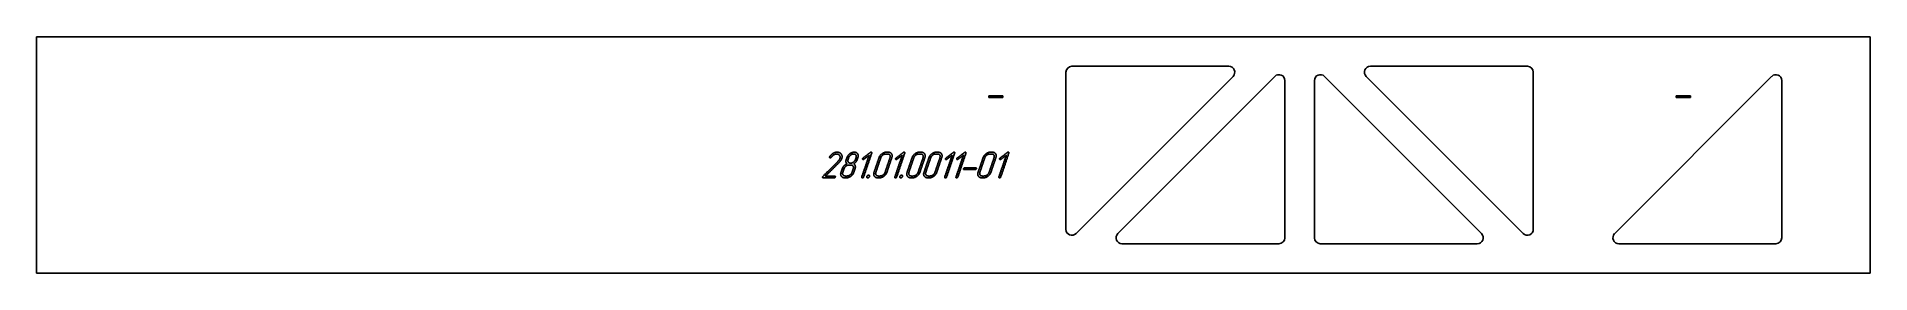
# Model space of a CAD drawing. Header units: millimetres. Extents: x 294 to 3399, y 204 to 604.
import ezdxf

# ---------------------------------------------------------------- set-up
doc = ezdxf.new("R2010")
doc.units = ezdxf.units.MM
doc.linetypes.add('K5LT32768', pattern=[0])
doc.layers.add('Engraving', color=7, linetype='Continuous')

msp = doc.modelspace()

# ---------------------------------------------------------------- linework, layer by layer
at = {"color": 150, "linetype": 'K5LT32768', "lineweight": 25, "true_color": 0x0080ff}
for p, q in [((887.7, 603.7), (293.9, 603.7)), ((293.9, 603.7), (293.9, 203.7)), ((888, 603.7), (887.7, 603.7)), ((980.6, 603.7), (888, 603.7)), ((981, 603.7), (980.6, 603.7)), ((1073.4, 603.7), (981, 603.7)), ((1075.5, 603.7), (1073.4, 603.7)), ((1167.8, 603.7), (1075.5, 603.7)), ((1170.3, 603.7), (1167.8, 603.7)), ((1261.8, 603.7), (1170.3, 603.7)), ((1264.2, 603.7), (1261.8, 603.7)), ((1355.7, 603.7), (1264.2, 603.7)), ((1358.2, 603.7), (1355.7, 603.7)), ((1450.4, 603.7), (1358.2, 603.7)), ((1451.6, 603.7), (1450.4, 603.7)), ((1545.4, 603.7), (1451.6, 603.7)), ((1545.4, 603.7), (1545.4, 603.7)), ((1640, 603.7), (1545.4, 603.7)), ((3399.1, 603.7), (1640, 603.7)), ((3399.1, 203.7), (3399.1, 603.7)), ((2037, 277.9), (2037, 543.7)), ((2047, 553.7), (2312.8, 553.7)), ((2319.9, 536.6), (2054, 270.8)), ((2124.8, 270.8), (2390.6, 536.6)), ((2407.7, 529.6), (2407.7, 263.7)), ((2457.7, 263.7), (2457.7, 529.6)), ((2474.8, 536.6), (2740.6, 270.8)), ((2811.3, 270.8), (2545.5, 536.6)), ((2552.5, 553.7), (2818.4, 553.7)), ((2828.4, 543.7), (2828.4, 277.9)), ((2966.2, 270.8), (3232, 536.6)), ((3249.1, 529.6), (3249.1, 263.7)), ((1906.3, 500.7), (1906.3, 503.7)), ((1906.3, 503.7), (1930.1, 503.7)), ((1930.1, 500.7), (1906.3, 500.7)), ((1930.1, 503.7), (1930.1, 500.7)), ((3070.5, 500.7), (3070.5, 503.7)), ((3070.5, 503.7), (3094.5, 503.7)), ((3094.5, 500.7), (3070.5, 500.7)), ((3094.5, 503.7), (3094.5, 500.7)), ((2397.7, 253.7), (2131.8, 253.7)), ((2733.5, 253.7), (2467.7, 253.7)), ((3239.1, 253.7), (2973.2, 253.7)), ((887.7, 203.7), (293.9, 203.7)), ((888, 203.7), (887.7, 203.7)), ((980.6, 203.7), (888, 203.7)), ((981, 203.7), (980.6, 203.7)), ((1073.4, 203.7), (981, 203.7)), ((1075.5, 203.7), (1073.4, 203.7)), ((1167.8, 203.7), (1075.5, 203.7)), ((1170.3, 203.7), (1167.8, 203.7)), ((1261.8, 203.7), (1170.3, 203.7)), ((1264.2, 203.7), (1261.8, 203.7)), ((1355.7, 203.7), (1264.2, 203.7)), ((1358.2, 203.7), (1355.7, 203.7)), ((1450.4, 203.7), (1358.2, 203.7)), ((1451.6, 203.7), (1450.4, 203.7)), ((1545.4, 203.7), (1451.6, 203.7)), ((1545.4, 203.7), (1545.4, 203.7)), ((1640, 203.7), (1545.4, 203.7)), ((3399.1, 203.7), (1640, 203.7))]:
    msp.add_line(p, q, dxfattribs=at)
for centre, start, end in [((2047, 543.7), 90, 180), ((2312.8, 543.7), 315, 90), ((2397.7, 529.6), 0, 135), ((2467.7, 529.6), 45, 180), ((2552.5, 543.7), 90, 225), ((2818.4, 543.7), 0, 90), ((3239.1, 529.6), 0, 135), ((2047, 277.9), 180, 315), ((2131.8, 263.7), 135, 270), ((2397.7, 263.7), 270, 0), ((2467.7, 263.7), 180, 270), ((2733.5, 263.7), 270, 45), ((2818.4, 277.9), 225, 0), ((2973.2, 263.7), 135, 270), ((3239.1, 263.7), 270, 0)]:
    msp.add_arc(centre, 10, start, end, dxfattribs=at)
at = {"layer": 'Engraving', "color": 150, "linetype": 'K5LT32768', "lineweight": 25, "true_color": 0x0080ff}
for points, knots in [([(1644.3, 365.1), (1635.1, 365.1), (1625.8, 365.1), (1625.2, 365.1), (1624.9, 365.6), (1624.6, 366.1), (1624.8, 366.7), (1625, 367.2), (1625.3, 367.5), (1638.2, 380.4), (1651.1, 393.2), (1651.6, 393.8), (1652.1, 394.4), (1652.6, 395), (1653, 395.5), (1653.7, 396.6), (1654.1, 397.8), (1655.2, 400.9), (1653.4, 403.1), (1652.6, 404.1), (1651.3, 404.7), (1650, 405.3), (1648.4, 405.3), (1646.3, 405.3), (1644, 404.1), (1641.8, 402.9), (1639.7, 400.1), (1639.3, 399.6), (1638.9, 399.3), (1638.5, 399.1), (1637.9, 399.1), (1637.3, 399.1), (1636.9, 399.5), (1636.6, 399.9), (1636.8, 400.6), (1637, 400.8), (1637.1, 401.1), (1639.7, 404.9), (1643.1, 406.8), (1646.1, 408.5), (1649.3, 408.5), (1653.8, 408.5), (1656.2, 405.4), (1658.8, 402.3), (1657.3, 397.8), (1656.8, 396.3), (1655.8, 394.8), (1654.9, 393.4), (1653.1, 391.5), (1641.4, 379.8), (1629.7, 368.2), (1637.6, 368.2), (1645.4, 368.2), (1645.9, 368.2), (1646.3, 367.7), (1646.6, 367.2), (1646.4, 366.6), (1646.2, 366.1), (1645.6, 365.6), (1645.1, 365.1), (1644.3, 365.1)], [0, 0, 0, 0.101611, 0.101611, 0.107559, 0.107559, 0.114191, 0.114191, 0.119057, 0.119057, 0.318716, 0.318716, 0.327531, 0.327531, 0.335027, 0.335027, 0.349128, 0.349128, 0.379901, 0.379901, 0.394468, 0.394468, 0.410642, 0.410642, 0.435815, 0.435815, 0.468765, 0.468765, 0.474694, 0.474694, 0.480206, 0.480206, 0.486307, 0.486307, 0.492641, 0.492641, 0.496063, 0.496063, 0.541616, 0.541616, 0.577516, 0.577516, 0.620337, 0.620337, 0.66455, 0.66455, 0.682802, 0.682802, 0.706567, 0.706567, 0.887419, 0.887419, 0.973058, 0.973058, 0.978876, 0.978876, 0.98492, 0.98492, 0.992122, 0.992122, 1, 1, 1]), ([(1677.7, 374.4), (1676.4, 370.5), (1672.7, 367.8), (1669.1, 365.1), (1665.2, 365.1), (1663.7, 365.1), (1662.1, 365.1), (1658.5, 365.1), (1656.6, 367.8), (1654.6, 370.5), (1656, 374.4), (1657, 377.5), (1658.1, 380.6), (1658.9, 383), (1660.9, 385.1), (1663, 387.3), (1665.9, 388.8), (1664.7, 390.1), (1664.4, 392), (1664.1, 393.9), (1664.9, 396.1), (1665.4, 397.7), (1666, 399.2), (1667.2, 402.8), (1670.9, 405.8), (1672.7, 407.2), (1674.6, 407.9), (1675.5, 408.1), (1676.4, 408.3), (1676.9, 408.4), (1677.4, 408.5), (1677.9, 408.5), (1678.4, 408.5), (1682.2, 408.5), (1684.1, 405.8), (1685, 404.5), (1685.2, 402.8), (1685.1, 402), (1685.1, 401.2), (1685, 400.7), (1684.9, 400.2), (1684.7, 399.7), (1684.6, 399.2), (1684, 397.6), (1683.5, 396), (1682.7, 393.8), (1681.3, 392), (1679.8, 390.3), (1677.6, 388.8), (1679.3, 387.8), (1680, 385.5), (1680.7, 383.2), (1679.8, 380.6), (1678.7, 377.5), (1677.7, 374.4)], [0, 0, 0, 0.069397, 0.069397, 0.136773, 0.136773, 0.162478, 0.162478, 0.215509, 0.215509, 0.272797, 0.272797, 0.327079, 0.327079, 0.371986, 0.371986, 0.423394, 0.423394, 0.452673, 0.452673, 0.487, 0.487, 0.514779, 0.514779, 0.583748, 0.583748, 0.618762, 0.618762, 0.634194, 0.634194, 0.642958, 0.642958, 0.650929, 0.650929, 0.705707, 0.705707, 0.73221, 0.73221, 0.745853, 0.745853, 0.754211, 0.754211, 0.762624, 0.762624, 0.790316, 0.790316, 0.828555, 0.828555, 0.869229, 0.869229, 0.904282, 0.904282, 0.945709, 0.945709, 1, 1, 1]), ([(1680.4, 396), (1680.9, 397.6), (1681.5, 399.2), (1682.3, 401.8), (1681.2, 403.6), (1680, 405.4), (1677.4, 405.4), (1674.8, 405.4), (1672.4, 403.6), (1669.9, 401.8), (1669, 399.2), (1668.5, 397.6), (1668, 396), (1667.1, 393.5), (1668.3, 391.7), (1669.5, 389.9), (1672.1, 389.9), (1674.6, 389.9), (1677, 391.6), (1679.5, 393.4), (1680.4, 396)], [0, 0, 0, 0.071811, 0.071811, 0.169633, 0.169633, 0.263427, 0.263427, 0.379796, 0.379796, 0.500057, 0.500057, 0.571868, 0.571868, 0.66969, 0.66969, 0.763484, 0.763484, 0.878917, 0.878917, 1, 1, 1]), ([(1694.3, 366.6), (1694.1, 365.9), (1693.5, 365.4), (1692.9, 365.1), (1692.2, 365.1), (1692, 365.1), (1691.3, 365.4), (1691, 365.8), (1691.2, 366.6), (1697.4, 384.9), (1703.7, 403.2), (1699.2, 399.9), (1694.8, 396.5), (1694.1, 396.1), (1693.5, 396.1), (1692.9, 396.1), (1692.6, 396.5), (1692.3, 397), (1692.5, 397.7), (1692.6, 397.9), (1693.3, 398.7), (1699.5, 403.4), (1705.8, 408.1), (1706.4, 408.5), (1707, 408.5), (1707.6, 408.5), (1707.9, 408.1), (1708.3, 407.7), (1708, 407), (1701.2, 386.8), (1694.3, 366.6)], [0, 0, 0, 0.01208, 0.01208, 0.022901, 0.022901, 0.031416, 0.031416, 0.041606, 0.041606, 0.359635, 0.359635, 0.451211, 0.451211, 0.462097, 0.462097, 0.471278, 0.471278, 0.480874, 0.480874, 0.491959, 0.491959, 0.620043, 0.620043, 0.630765, 0.630765, 0.639692, 0.639692, 0.649227, 0.649227, 1, 1, 1]), ([(1733.7, 374.4), (1732.4, 370.6), (1728.7, 367.8), (1725, 365.1), (1721.2, 365.1), (1719.6, 365.1), (1718.1, 365.1), (1714.5, 365.1), (1712.5, 367.8), (1710.6, 370.5), (1711.9, 374.4), (1716.1, 386.8), (1720.4, 399.2), (1721.6, 402.9), (1725.3, 405.7), (1728.9, 408.5), (1732.8, 408.5), (1734.4, 408.5), (1735.9, 408.5), (1739.7, 408.5), (1741.6, 405.8), (1743.4, 403.1), (1742.1, 399.2), (1737.9, 386.8), (1733.7, 374.4)], [0, 0, 0, 0.070562, 0.070562, 0.139582, 0.139582, 0.1658, 0.1658, 0.219886, 0.219886, 0.278304, 0.278304, 0.499704, 0.499704, 0.569662, 0.569662, 0.638994, 0.638994, 0.665212, 0.665212, 0.720568, 0.720568, 0.7786, 0.7786, 1, 1, 1]), ([(1730.6, 374.4), (1734.8, 386.8), (1739, 399.2), (1739.9, 401.7), (1738.7, 403.6), (1737.5, 405.4), (1734.9, 405.4), (1733.3, 405.4), (1731.8, 405.4), (1729.2, 405.4), (1726.8, 403.6), (1724.3, 401.8), (1723.5, 399.2), (1719.2, 386.8), (1715, 374.4), (1714.2, 371.9), (1715.4, 370), (1716.7, 368.2), (1719.1, 368.2), (1720.7, 368.2), (1722.2, 368.2), (1724.7, 368.2), (1727.2, 369.9), (1729.7, 371.7), (1730.6, 374.4)], [0, 0, 0, 0.266092, 0.266092, 0.31233, 0.31233, 0.356985, 0.356985, 0.388511, 0.388511, 0.443576, 0.443576, 0.500255, 0.500255, 0.766347, 0.766347, 0.812524, 0.812524, 0.856426, 0.856426, 0.887952, 0.887952, 0.94249, 0.94249, 1, 1, 1]), ([(1750.3, 366.6), (1750, 365.9), (1749.4, 365.4), (1748.9, 365.1), (1748.2, 365.1), (1747.9, 365.1), (1747.3, 365.4), (1746.9, 365.8), (1747.2, 366.6), (1753.4, 384.9), (1759.6, 403.2), (1755.2, 399.9), (1750.7, 396.5), (1750.1, 396.1), (1749.5, 396.1), (1748.8, 396.1), (1748.5, 396.5), (1748.2, 397), (1748.5, 397.7), (1748.5, 397.9), (1749.3, 398.7), (1755.5, 403.4), (1761.7, 408.1), (1762.3, 408.5), (1762.9, 408.5), (1763.6, 408.5), (1763.9, 408.1), (1764.2, 407.7), (1764, 407), (1757.1, 386.8), (1750.3, 366.6)], [0, 0, 0, 0.01208, 0.01208, 0.022901, 0.022901, 0.031416, 0.031416, 0.041606, 0.041606, 0.359635, 0.359635, 0.451211, 0.451211, 0.462097, 0.462097, 0.471278, 0.471278, 0.480874, 0.480874, 0.491959, 0.491959, 0.620043, 0.620043, 0.630765, 0.630765, 0.639692, 0.639692, 0.649227, 0.649227, 1, 1, 1]), ([(1789.6, 374.4), (1788.3, 370.6), (1784.7, 367.8), (1781, 365.1), (1777.1, 365.1), (1775.6, 365.1), (1774, 365.1), (1770.5, 365.1), (1768.5, 367.8), (1766.6, 370.5), (1767.9, 374.4), (1772.1, 386.8), (1776.3, 399.2), (1777.6, 402.9), (1781.2, 405.7), (1784.9, 408.5), (1788.8, 408.5), (1790.3, 408.5), (1791.9, 408.5), (1795.7, 408.5), (1797.5, 405.8), (1799.4, 403.1), (1798.1, 399.2), (1793.8, 386.8), (1789.6, 374.4)], [0, 0, 0, 0.070562, 0.070562, 0.139582, 0.139582, 0.1658, 0.1658, 0.219886, 0.219886, 0.278304, 0.278304, 0.499704, 0.499704, 0.569662, 0.569662, 0.638994, 0.638994, 0.665212, 0.665212, 0.720568, 0.720568, 0.7786, 0.7786, 1, 1, 1]), ([(1786.5, 374.4), (1790.8, 386.8), (1795, 399.2), (1795.8, 401.7), (1794.6, 403.6), (1793.4, 405.4), (1790.8, 405.4), (1789.3, 405.4), (1787.7, 405.4), (1785.2, 405.4), (1782.7, 403.6), (1780.3, 401.8), (1779.4, 399.2), (1775.2, 386.8), (1771, 374.4), (1770.1, 371.9), (1771.4, 370), (1772.6, 368.2), (1775.1, 368.2), (1776.6, 368.2), (1778.2, 368.2), (1780.7, 368.2), (1783.2, 369.9), (1785.6, 371.7), (1786.5, 374.4)], [0, 0, 0, 0.266092, 0.266092, 0.31233, 0.31233, 0.356985, 0.356985, 0.388511, 0.388511, 0.443576, 0.443576, 0.500255, 0.500255, 0.766347, 0.766347, 0.812524, 0.812524, 0.856426, 0.856426, 0.887952, 0.887952, 0.94249, 0.94249, 1, 1, 1]), ([(1818.2, 374.4), (1816.9, 370.6), (1813.2, 367.8), (1809.6, 365.1), (1805.7, 365.1), (1804.2, 365.1), (1802.6, 365.1), (1799, 365.1), (1797.1, 367.8), (1795.1, 370.5), (1796.5, 374.4), (1800.7, 386.8), (1804.9, 399.2), (1806.2, 402.9), (1809.8, 405.7), (1813.4, 408.5), (1817.4, 408.5), (1818.9, 408.5), (1820.5, 408.5), (1824.3, 408.5), (1826.1, 405.8), (1828, 403.1), (1826.6, 399.2), (1822.4, 386.8), (1818.2, 374.4)], [0, 0, 0, 0.070562, 0.070562, 0.139582, 0.139582, 0.1658, 0.1658, 0.219886, 0.219886, 0.278304, 0.278304, 0.499704, 0.499704, 0.569662, 0.569662, 0.638994, 0.638994, 0.665212, 0.665212, 0.720568, 0.720568, 0.7786, 0.7786, 1, 1, 1]), ([(1815.1, 374.4), (1819.3, 386.8), (1823.5, 399.2), (1824.4, 401.7), (1823.2, 403.6), (1822, 405.4), (1819.4, 405.4), (1817.9, 405.4), (1816.3, 405.4), (1813.7, 405.4), (1811.3, 403.6), (1808.9, 401.8), (1808, 399.2), (1803.8, 386.8), (1799.6, 374.4), (1798.7, 371.9), (1799.9, 370), (1801.2, 368.2), (1803.7, 368.2), (1805.2, 368.2), (1806.8, 368.2), (1809.3, 368.2), (1811.7, 369.9), (1814.2, 371.7), (1815.1, 374.4)], [0, 0, 0, 0.266092, 0.266092, 0.31233, 0.31233, 0.356985, 0.356985, 0.388511, 0.388511, 0.443576, 0.443576, 0.500255, 0.500255, 0.766347, 0.766347, 0.812524, 0.812524, 0.856426, 0.856426, 0.887952, 0.887952, 0.94249, 0.94249, 1, 1, 1]), ([(1834.8, 366.6), (1834.6, 365.9), (1834, 365.4), (1833.4, 365.1), (1832.7, 365.1), (1832.5, 365.1), (1831.8, 365.4), (1831.4, 365.8), (1831.7, 366.6), (1837.9, 384.9), (1844.2, 403.2), (1839.7, 399.9), (1835.2, 396.5), (1834.6, 396.1), (1834, 396.1), (1833.4, 396.1), (1833.1, 396.5), (1832.8, 397), (1833, 397.7), (1833.1, 397.9), (1833.8, 398.7), (1840, 403.4), (1846.3, 408.1), (1846.8, 408.5), (1847.5, 408.5), (1848.1, 408.5), (1848.4, 408.1), (1848.8, 407.7), (1848.5, 407), (1841.7, 386.8), (1834.8, 366.6)], [0, 0, 0, 0.01208, 0.01208, 0.022901, 0.022901, 0.031416, 0.031416, 0.041606, 0.041606, 0.359635, 0.359635, 0.451211, 0.451211, 0.462097, 0.462097, 0.471278, 0.471278, 0.480874, 0.480874, 0.491959, 0.491959, 0.620043, 0.620043, 0.630765, 0.630765, 0.639692, 0.639692, 0.649227, 0.649227, 1, 1, 1]), ([(1853.9, 366.6), (1853.6, 365.9), (1853, 365.4), (1852.5, 365.1), (1851.8, 365.1), (1851.5, 365.1), (1850.8, 365.4), (1850.5, 365.8), (1850.8, 366.6), (1857, 384.9), (1863.2, 403.2), (1858.8, 399.9), (1854.3, 396.5), (1853.7, 396.1), (1853.1, 396.1), (1852.4, 396.1), (1852.1, 396.5), (1851.8, 397), (1852, 397.7), (1852.1, 397.9), (1852.9, 398.7), (1859.1, 403.4), (1865.3, 408.1), (1865.9, 408.5), (1866.5, 408.5), (1867.1, 408.5), (1867.5, 408.1), (1867.8, 407.7), (1867.6, 407), (1860.7, 386.8), (1853.9, 366.6)], [0, 0, 0, 0.01208, 0.01208, 0.022901, 0.022901, 0.031416, 0.031416, 0.041606, 0.041606, 0.359635, 0.359635, 0.451211, 0.451211, 0.462097, 0.462097, 0.471278, 0.471278, 0.480874, 0.480874, 0.491959, 0.491959, 0.620043, 0.620043, 0.630765, 0.630765, 0.639692, 0.639692, 0.649227, 0.649227, 1, 1, 1]), ([(1909.9, 374.4), (1908.6, 370.6), (1904.9, 367.8), (1901.3, 365.1), (1897.4, 365.1), (1895.8, 365.1), (1894.3, 365.1), (1890.7, 365.1), (1888.8, 367.8), (1886.8, 370.5), (1888.1, 374.4), (1892.4, 386.8), (1896.6, 399.2), (1897.8, 402.9), (1901.5, 405.7), (1905.1, 408.5), (1909, 408.5), (1910.6, 408.5), (1912.1, 408.5), (1916, 408.5), (1917.8, 405.8), (1919.6, 403.1), (1918.3, 399.2), (1914.1, 386.8), (1909.9, 374.4)], [0, 0, 0, 0.070562, 0.070562, 0.139582, 0.139582, 0.1658, 0.1658, 0.219886, 0.219886, 0.278304, 0.278304, 0.499704, 0.499704, 0.569662, 0.569662, 0.638994, 0.638994, 0.665212, 0.665212, 0.720568, 0.720568, 0.7786, 0.7786, 1, 1, 1]), ([(1906.8, 374.4), (1911, 386.8), (1915.2, 399.2), (1916.1, 401.7), (1914.9, 403.6), (1913.7, 405.4), (1911.1, 405.4), (1909.5, 405.4), (1908, 405.4), (1905.4, 405.4), (1903, 403.6), (1900.5, 401.8), (1899.7, 399.2), (1895.4, 386.8), (1891.2, 374.4), (1890.4, 371.9), (1891.6, 370), (1892.9, 368.2), (1895.3, 368.2), (1896.9, 368.2), (1898.4, 368.2), (1901, 368.2), (1903.4, 369.9), (1905.9, 371.7), (1906.8, 374.4)], [0, 0, 0, 0.266092, 0.266092, 0.31233, 0.31233, 0.356985, 0.356985, 0.388511, 0.388511, 0.443576, 0.443576, 0.500255, 0.500255, 0.766347, 0.766347, 0.812524, 0.812524, 0.856426, 0.856426, 0.887952, 0.887952, 0.94249, 0.94249, 1, 1, 1]), ([(1926.5, 366.6), (1926.2, 365.9), (1925.7, 365.4), (1925.1, 365.1), (1924.4, 365.1), (1924.1, 365.1), (1923.5, 365.4), (1923.1, 365.8), (1923.4, 366.6), (1929.6, 384.9), (1935.8, 403.2), (1931.4, 399.9), (1926.9, 396.5), (1926.3, 396.1), (1925.7, 396.1), (1925.1, 396.1), (1924.8, 396.5), (1924.4, 397), (1924.7, 397.7), (1924.8, 397.9), (1925.5, 398.7), (1931.7, 403.4), (1937.9, 408.1), (1938.5, 408.5), (1939.1, 408.5), (1939.8, 408.5), (1940.1, 408.1), (1940.4, 407.7), (1940.2, 407), (1933.4, 386.8), (1926.5, 366.6)], [0, 0, 0, 0.01208, 0.01208, 0.022901, 0.022901, 0.031416, 0.031416, 0.041606, 0.041606, 0.359635, 0.359635, 0.451211, 0.451211, 0.462097, 0.462097, 0.471278, 0.471278, 0.480874, 0.480874, 0.491959, 0.491959, 0.620043, 0.620043, 0.630765, 0.630765, 0.639692, 0.639692, 0.649227, 0.649227, 1, 1, 1]), ([(1674.6, 374.4), (1675.6, 377.5), (1676.7, 380.6), (1677.6, 383.1), (1676.4, 385), (1675.2, 386.8), (1672.6, 386.8), (1671, 386.8), (1669.5, 386.8), (1666.9, 386.8), (1664.5, 385), (1662, 383.1), (1661.2, 380.6), (1660.1, 377.5), (1659.1, 374.4), (1658.2, 371.9), (1659.5, 370), (1660.7, 368.2), (1663.2, 368.2), (1664.7, 368.2), (1666.3, 368.2), (1668.9, 368.2), (1671.3, 370), (1673.7, 371.8), (1674.6, 374.4)], [0, 0, 0, 0.110735, 0.110735, 0.187805, 0.187805, 0.262387, 0.262387, 0.314821, 0.314821, 0.406445, 0.406445, 0.50078, 0.50078, 0.611515, 0.611515, 0.688374, 0.688374, 0.761419, 0.761419, 0.813853, 0.813853, 0.905556, 0.905556, 1, 1, 1]), ([(1883.3, 379), (1874, 379), (1864.7, 379), (1864, 379), (1863.7, 379.5), (1863.5, 380), (1863.7, 380.6), (1863.8, 380.9), (1864.4, 381.5), (1865, 382.1), (1865.8, 382.1), (1875.1, 382.1), (1884.4, 382.1), (1884.9, 382.1), (1885.3, 381.6), (1885.6, 381.1), (1885.4, 380.6), (1885.2, 380), (1884.6, 379.5), (1884.1, 379), (1883.3, 379)], [0, 0, 0, 0.394715, 0.394715, 0.418858, 0.418858, 0.443132, 0.443132, 0.468347, 0.468347, 0.500977, 0.500977, 0.895691, 0.895691, 0.918217, 0.918217, 0.941617, 0.941617, 0.969498, 0.969498, 1, 1, 1]), ([(1702.8, 369.7), (1703.6, 369.7), (1704.1, 369), (1704.6, 368.2), (1704.3, 367.4), (1704, 366.6), (1703.2, 365.8), (1702.3, 365.1), (1701.2, 365.1), (1700.1, 365.1), (1699.7, 365.7), (1699.4, 366.5), (1699.7, 367.4), (1699.9, 367.9), (1700.7, 368.8), (1701.6, 369.7), (1702.8, 369.7)], [0, 0, 0, 0.10698, 0.10698, 0.218217, 0.218217, 0.350743, 0.350743, 0.495631, 0.495631, 0.609629, 0.609629, 0.725227, 0.725227, 0.845966, 0.845966, 1, 1, 1]), ([(1758.7, 369.7), (1759.6, 369.7), (1760.1, 369), (1760.6, 368.2), (1760.3, 367.4), (1760, 366.6), (1759.1, 365.8), (1758.3, 365.1), (1757.2, 365.1), (1756.1, 365.1), (1755.7, 365.7), (1755.3, 366.5), (1755.6, 367.4), (1755.8, 367.9), (1756.7, 368.8), (1757.6, 369.7), (1758.7, 369.7)], [0, 0, 0, 0.10698, 0.10698, 0.218217, 0.218217, 0.350743, 0.350743, 0.495631, 0.495631, 0.609629, 0.609629, 0.725227, 0.725227, 0.845966, 0.845966, 1, 1, 1])]:
    msp.add_open_spline(points, degree=2, knots=knots, dxfattribs=at)

doc.saveas('drawing.dxf')
